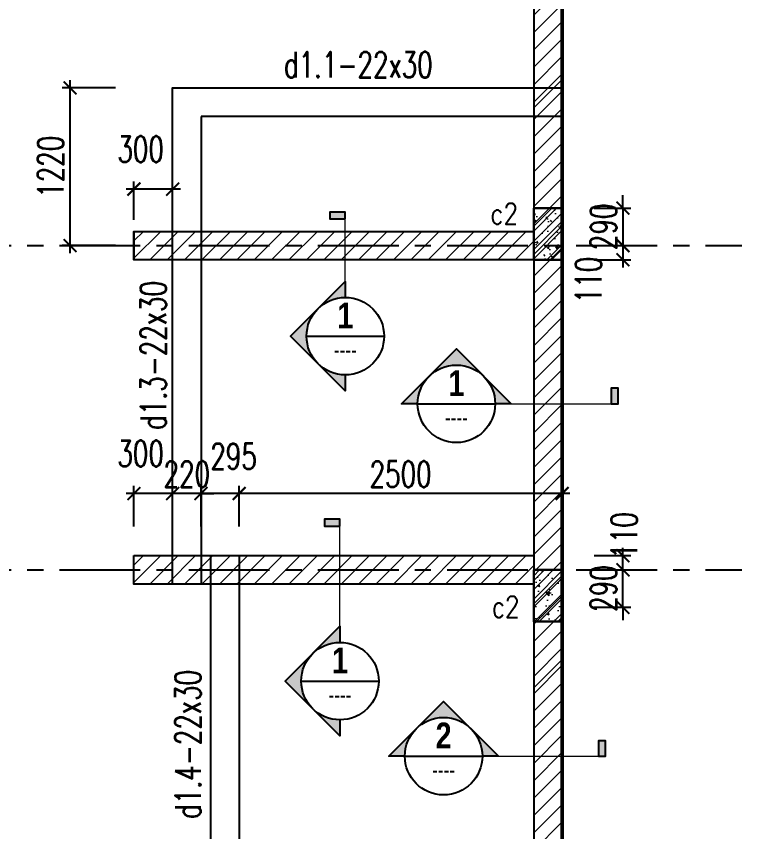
# Model space of a CAD drawing. Header units: millimetres. Extents: x -529861 to -223882, y -171969 to 61504.
# Drawn here: x -524246 to -518631, y 12006 to 18318 of the extents above; entities that cross this region are included whole.
import ezdxf
from ezdxf.enums import TextEntityAlignment as Align

# ---------------------------------------------------------------- set-up
doc = ezdxf.new("R2010")
doc.units = ezdxf.units.MM
doc.header["$LTSCALE"] = 5000
for name, pattern in [('CENTER', [2, 1.25, -0.25, 0.25, -0.25]), ('Dash', [6, 3, -3]), ('HIDDEN', [0.375, 0.25, -0.125])]:
    doc.linetypes.add(name, pattern=pattern)
doc.layers.get('Defpoints').update_dxf_attribs({"color": 143})
for name, color, linetype, lineweight in [('06- General text', 2, 'Continuous', 25), ('07- Hidden', 8, 'HIDDEN', 15), ('08- Note', 6, 'Continuous', 25), ('A-DETL-2', 1, 'Dash', 50), ('KC-COT-HATCH', 13, 'Continuous', 15), ('KC-COT-NETCAT', 2, 'Continuous', 30), ('S-Concrete', 4, 'Continuous', 25), ('S-dims', 8, 'Continuous', 18), ('S-hatch', 8, 'Continuous', 5), ('s-nomal', 32, 'Continuous', 25), ('S-text', 2, 'Continuous', 20)]:
    doc.layers.add(name, color=color, linetype=linetype, lineweight=lineweight)
for name, color, linetype in [('KC ICC-COTVACH', 3, 'Continuous'), ('KCS_AXIS', 18, 'CENTER'), ('KCS_BORDER', 3, 'Continuous')]:
    doc.layers.add(name, color=color, linetype=linetype)
doc.styles.add('Brief text', font='')
doc.styles.add('General text 1', font='')
doc.styles.add('s-text', font='vnsimli.shx', dxfattribs={"width": 0.7})
doc.styles.add('vnsimpli', font='vnsimli.shx', dxfattribs={"width": 0.65})
doc.styles.get('Brief text').set_extended_font_data('.VnHelvetInsH', bold=True)
doc.styles.get('General text 1').set_extended_font_data('.VnAvantH')
doc.dimstyles.new('1-100s', dxfattribs={"dimtxt": 200, "dimasz": 100, "dimexe": 60, "dimexo": 0, "dimgap": 50, "dimtad": 1, "dimdec": 0, "dimzin": 0, "dimdsep": 46, "dimtxsty": 's-text', "dimblk1": 'ARCHTICK', "dimblk2": 'ARCHTICK', "dimsah": 1, "dimcen": 80, "dimdle": 60, "dimclrd": 9, "dimclre": 9, "dimclrt": 2, "dimadec": 0, "dimazin": 0, "dimtfac": 0.0001, "dimtdec": 0, "dimtix": 1, "dimtmove": 1, "dimatfit": 3, "dimldrblk": 'ARCHTICK', "dimfxl": 200, "dimtolj": 1, "dimtzin": 0, "dimarcsym": 0})
pattern_1 = [(45, (173487.349945524, 123130.5743308549), (-2245.064030267288, 2245.064030267288), [])]
pattern_2 = [(45, (173487.349945524, 123130.5743308549), (-67.35192090801866, 67.35192090801866), [])]

# ---------------------------------------------------------------- blocks, each defined once
blk = doc.blocks.new('2-LUOI TRUC')
at = {"layer": 'KCS_AXIS', "ltscale": 0.1}
for p, q in [((-23605.34346586291, -46766.54382074761), (-23605.34346586291, -33447.5459575562)), ((-31495.34346586291, -39177.5459575562), (-22215.34346586291, -39177.5459575562)), ((-31495.34346586291, -41687.54595751593), (-22215.34346586291, -41687.54595751593))]:
    blk.add_line(p, q, dxfattribs=at)
blk = doc.blocks.new('*U935')
at = {"layer": 'KC-COT-HATCH'}
h = blk.add_hatch(dxfattribs=at)
h.set_pattern_fill('CHAU-02', color=256, scale=30, pattern_type=2)
h.set_pattern_definition([(49.99999999999999, (-758.4432547455838, -466.9000352710326), (215.178054780226, -18.82564049477853), [22.5, -247.5]), (355, (-758.4432547455838, -466.9000352710326), (-41.6254000839, 225.6576401100035), [18, -198]), (100.4514, (-740.5117507455836, -468.4688372710326), (173.5528145142065, 206.8318626182861), [19.122057, -210.3426336]), (46.18420000000001, (-758.4432547455838, -406.9000352710326), (320.1723145876933, -49.65570429870542), [33.75, -371.25]), (96.6356, (-731.7622312455837, -411.0380273710326), (280.398811664611, 292.2353612701325), [28.6830864, -315.5139]), (351.1842, (-758.4432547455838, -406.9000352710326), (280.3985835400882, 292.2355802775974), [27, -297]), (21, (-728.4432547455838, -421.9000352710326), (179.0721156355385, -120.7856671996016), [22.5, -247.5]), (226, (-728.4432547455838, -421.9000352710326), (201.5646367418057, -109.6619427481773), [17.99999999999997, -197.9999999999998]), (71.4514, (-713.5205848455837, -431.9655170710327), (252.066788574447, 96.75914901298572), [19.122057, -210.3426336]), (67.5, (-758.4432547455838, -466.9000352710326), (-46.77485499136161, 88.31233855207942), [0, -195.6, 0, -201, 0, -198.75]), (4.500000000000006, (-758.4432547455838, -466.9000352710326), (85.00527716362008, 114.0309565615238), [0, -114.6, 0, -191.1, 0, -75.75]), (327.5, (-825.3432547455836, -466.9000352710326), (160.1467308517227, -6.766461520313927), [0, -75, 0, -234, 0, -310.5]), (317.5, (-855.3432547455836, -466.9000352710326), (174.9558508027159, 30.03149469969532), [0, -97.5, 0, -155.4, 0, -220.5]), (315, (-758.4432547455838, -466.9000352710326), (90.15611460128481, 90.15611460128481), []), (315, (-758.4432547455838, -430.1500352710326), (90.15611460128481, 90.15611460128481), [])])
h.paths.add_polyline_path([(-110.0000000000002, 200.0000000000001), (-110.0000000000002, -199.9999999999999), (109.9999999999998, -199.9999999999999), (109.9999999999998, 200.0000000000001)])
at = {"layer": 'KC-COT-NETCAT'}
blk.add_lwpolyline([(-110.0000000000002, -199.9999999999999), (109.9999999999998, -199.9999999999999), (109.9999999999998, 200.0000000000001), (-110.0000000000002, 200.0000000000001)], close=True, dxfattribs=at)
blk = doc.blocks.new('2-MBC')
at = {"layer": 'KC ICC-COTVACH', "xscale": -1, "rotation": 180}
for p in [(6279.999999999825, 6939.999999973821), (6279.999999999825, 4139.999999922031)]:
    blk.add_blockref('*U935', p, dxfattribs=at)
at = {"layer": 'KCS_AXIS'}
blk.add_blockref('2-LUOI TRUC', (29995.34346586291, 46027.5459575562), dxfattribs=at)
blk = doc.blocks.new('MB giang tuong lka1')
at = {"layer": 'S-hatch', "linetype": 'ByBlock', "ltscale": 1500}
h = blk.add_hatch(dxfattribs=at)
h.set_pattern_fill('ANSI31', color=256, scale=1000)
h.set_pattern_definition(pattern_1)
h.paths.add_polyline_path([(220, -220), (6280.000000000058, -220), (6280.000000000058, -11080), (220, -11080)], flags=16)
h.paths.add_polyline_path([(0, 0), (6500.000000000058, 0), (6500.000000000058, -11300), (0, -11300)])
h = blk.add_hatch(dxfattribs=at)
h.set_pattern_fill('ANSI31', color=256, scale=1000)
h.set_pattern_definition(pattern_1)
h.paths.add_polyline_path([(220, -220), (6280.000000000058, -220), (6280.000000000058, -11080), (220, -11080)], flags=16)
h.paths.add_polyline_path([(0, 0), (6500.000000000058, 0), (6500.000000000058, -11300), (0, -11300)])
h = blk.add_hatch(dxfattribs=at)
h.set_pattern_fill('ANSI31', color=256, scale=30)
h.set_pattern_definition(pattern_2)
h.paths.add_polyline_path([(220, -220), (6280.000000000058, -220), (6280.000000000058, -11080), (220, -11080)], flags=16)
h.paths.add_polyline_path([(0, 0), (6500.000000000058, 0), (6500.000000000058, -11300), (0, -11300)])
h = blk.add_hatch(dxfattribs=at)
h.set_pattern_fill('ANSI31', color=256, scale=30)
h.set_pattern_definition(pattern_2)
h.paths.add_polyline_path([(3184.999999999796, -4230.000000000029), (6279.999999999796, -4230.000000000029), (6279.999999999796, -4450.000000000029), (3184.999999999796, -4450.000000000029)])
h = blk.add_hatch(dxfattribs=at)
h.set_pattern_fill('ANSI31', color=256, scale=30)
h.set_pattern_definition([(45, (173487.349945524, 120620.5743308549), (-67.35192090801866, 67.35192090801866), [])])
h.paths.add_polyline_path([(3184.999999999796, -6740.000000000015), (6279.999999999825, -6740), (6279.999999999825, -6960), (3184.999999999796, -6960.000000000015)])
at = {"layer": 'S-Concrete'}
for points in [[(3484.999999999796, -3340.000000000029), (3484.999999999796, -3120.000000000029), (6499.999999999825, -3120.000000000029), (6499.999999999825, -3340.000000000029), (3704.999999999796, -3340.000000000029)], [(3704.999999999796, -3340.000000000029), (3704.999999999796, -6960), (3484.999999999796, -6960), (3484.999999999796, -3340.000000000029)], [(3779.663092774164, -9280.00000000003), (3779.663092774164, -6740), (3999.663092774164, -6740), (3999.663092774164, -9280.00000000003)]]:
    blk.add_lwpolyline(points, dxfattribs=at)
at = {"layer": 's-nomal'}
for points in [[(0, 0), (6500.000000000058, 0), (6500.000000000058, -11300), (0, -11300)], [(220, -220), (6280.000000000058, -220), (6280.000000000058, -11080), (220, -11080)]]:
    blk.add_lwpolyline(points, close=True, dxfattribs=at)
at = {"layer": 's-nomal', "linetype": 'ByBlock', "ltscale": 1500}
blk.add_lwpolyline([(3184.999999999796, -4230.000000000029), (6279.999999999796, -4230.000000000029), (6279.999999999796, -4450.000000000029), (3184.999999999796, -4450.000000000029), (3184.999999999796, -4230.000000000029), (3184.999999999796, -4450.000000000029)], dxfattribs=at)
blk.add_lwpolyline([(3184.999999999796, -6739.999999999985), (6279.999999999825, -6740), (6279.999999999825, -6960), (3184.999999999796, -6959.999999999985)], close=True, dxfattribs=at)
blk = doc.blocks.new('_ArchTick')
at = {"color": 0, "linetype": 'ByBlock', "const_width": 0.15}
blk.add_lwpolyline([(-0.5, -0.5), (0.5, 0.5)], dxfattribs=at)
blk = doc.blocks.new('*D1579')
at = {"layer": 'Defpoints', "color": 0, "linetype": 'ByBlock', "ltscale": 1500, "transparency": 16777216}
for p in [(-519772.0854736246, 16833.15548842035), (-519772.0854736246, 16543.15548844651), (-519550.4057214663, 16543.15548844651)]:
    blk.add_point(p, dxfattribs=at)
at = {"layer": 'S-dims', "color": 9, "linetype": 'ByBlock', "lineweight": -2, "ltscale": 1500, "transparency": 16777216}
for p, q in [((-519550.4057214663, 16833.15548842035), (-519550.4057214663, 16933.15548842035)), ((-519772.0854736246, 16833.15548842035), (-519490.4057214663, 16833.15548842035)), ((-519550.4057214663, 16833.15548842035), (-519550.4057214663, 16543.15548844651)), ((-519772.0854736246, 16543.15548844651), (-519490.4057214663, 16543.15548844651)), ((-519550.4057214663, 16543.15548844651), (-519550.4057214663, 16443.15548844651))]:
    blk.add_line(p, q, dxfattribs=at)
at = {"layer": 'S-dims', "color": 9, "linetype": 'ByBlock', "lineweight": -2, "ltscale": 1500, "transparency": 16777216, "xscale": 100, "yscale": 100, "zscale": 100}
for p, rotation in [((-519550.4057214663, 16833.15548842035), 270), ((-519550.4057214663, 16543.15548844651), 90)]:
    blk.add_blockref('_ArchTick', p, dxfattribs=dict(at, rotation=rotation))
at = {"layer": 'S-dims', "color": 2, "linetype": 'ByBlock', "ltscale": 1500, "transparency": 16777216, "insert": (-519700.4057214662, 16688.15548843358), "char_height": 200, "attachment_point": 5, "rotation": 90, "style": 's-text'}
blk.add_mtext('\\A1;290', dxfattribs=at)
blk = doc.blocks.new('*D1580')
at = {"layer": 'Defpoints', "color": 0, "linetype": 'ByBlock', "ltscale": 1500, "transparency": 16777216}
for p in [(-519772.0854736246, 16543.15548844651), (-519772.0854736246, 16433.15548842034), (-519550.4057214662, 16433.15548842034)]:
    blk.add_point(p, dxfattribs=at)
at = {"layer": 'S-dims', "color": 9, "linetype": 'ByBlock', "lineweight": -2, "ltscale": 1500, "transparency": 16777216}
for p, q in [((-519550.4057214662, 16603.15548844651), (-519550.4057214662, 16373.15548842034)), ((-519772.0854736246, 16543.15548844651), (-519490.4057214662, 16543.15548844651)), ((-519772.0854736246, 16433.15548842034), (-519490.4057214662, 16433.15548842034))]:
    blk.add_line(p, q, dxfattribs=at)
at = {"layer": 'S-dims', "color": 9, "linetype": 'ByBlock', "lineweight": -2, "ltscale": 1500, "transparency": 16777216, "xscale": 100, "yscale": 100, "zscale": 100}
for p, rotation in [((-519550.4057214662, 16543.15548844651), 90), ((-519550.4057214662, 16433.15548842034), 270)]:
    blk.add_blockref('_ArchTick', p, dxfattribs=dict(at, rotation=rotation))
at = {"layer": 'S-dims', "color": 2, "linetype": 'ByBlock', "ltscale": 1500, "transparency": 16777216, "insert": (-519817.2930312793, 16276.87797506741), "char_height": 200, "attachment_point": 5, "rotation": 90, "style": 's-text'}
blk.add_mtext('\\A1;110', dxfattribs=at)
blk = doc.blocks.new('*D1581')
at = {"layer": 'Defpoints', "color": 0, "linetype": 'ByBlock', "ltscale": 1500, "transparency": 16777216}
for p in [(-519772.0854736246, 14033.15548848677), (-519550.4057214661, 14033.15548848677), (-519772.0854736246, 13743.15548851293)]:
    blk.add_point(p, dxfattribs=at)
at = {"layer": 'S-dims', "color": 9, "linetype": 'ByBlock', "lineweight": -2, "ltscale": 1500, "transparency": 16777216}
for p, q in [((-519550.4057214661, 14033.15548848677), (-519550.4057214661, 14133.15548848677)), ((-519772.0854736246, 14033.15548848677), (-519490.4057214661, 14033.15548848677)), ((-519550.4057214661, 13743.15548851293), (-519550.4057214661, 14033.15548848677)), ((-519772.0854736246, 13743.15548851293), (-519490.4057214661, 13743.15548851293)), ((-519550.4057214661, 13743.15548851293), (-519550.4057214661, 13643.15548851293))]:
    blk.add_line(p, q, dxfattribs=at)
at = {"layer": 'S-dims', "color": 9, "linetype": 'ByBlock', "lineweight": -2, "ltscale": 1500, "transparency": 16777216, "xscale": 100, "yscale": 100, "zscale": 100}
for p, rotation in [((-519550.4057214661, 14033.15548848677), 270), ((-519550.4057214661, 13743.15548851293), 90)]:
    blk.add_blockref('_ArchTick', p, dxfattribs=dict(at, rotation=rotation))
at = {"layer": 'S-dims', "color": 2, "linetype": 'ByBlock', "ltscale": 1500, "transparency": 16777216, "insert": (-519700.4057214659, 13888.15548849999), "char_height": 200, "attachment_point": 5, "rotation": 90, "style": 's-text'}
blk.add_mtext('\\A1;290', dxfattribs=at)
blk = doc.blocks.new('*D1582')
at = {"layer": 'Defpoints', "color": 0, "linetype": 'ByBlock', "ltscale": 1500, "transparency": 16777216}
for p in [(-519772.0854736246, 14143.15548851294), (-519550.4057214658, 14143.15548851294), (-519772.0854736246, 14033.15548848677)]:
    blk.add_point(p, dxfattribs=at)
at = {"layer": 'S-dims', "color": 9, "linetype": 'ByBlock', "lineweight": -2, "ltscale": 1500, "transparency": 16777216}
for p, q in [((-519550.4057214658, 13973.15548848677), (-519550.4057214658, 14203.15548851294)), ((-519772.0854736246, 14143.15548851294), (-519490.4057214658, 14143.15548851294)), ((-519772.0854736246, 14033.15548848677), (-519490.4057214658, 14033.15548848677))]:
    blk.add_line(p, q, dxfattribs=at)
at = {"layer": 'S-dims', "color": 9, "linetype": 'ByBlock', "lineweight": -2, "ltscale": 1500, "transparency": 16777216, "xscale": 100, "yscale": 100, "zscale": 100}
for p, rotation in [((-519550.4057214658, 14143.15548851294), 90), ((-519550.4057214658, 14033.15548848677), 270)]:
    blk.add_blockref('_ArchTick', p, dxfattribs=dict(at, rotation=rotation))
at = {"layer": 'S-dims', "color": 2, "linetype": 'ByBlock', "ltscale": 1500, "transparency": 16777216, "insert": (-519541.1611784903, 14299.43300186586), "char_height": 200, "attachment_point": 5, "rotation": 90, "style": 's-text'}
blk.add_mtext('\\A1;110', dxfattribs=at)
blk = doc.blocks.new('*U940')
at = {"layer": '08- Note'}
blk.add_hatch(color=256, dxfattribs=at).paths.add_polyline_path([(2.18382657318289e-10, 18.14592796940617), (2.183888063835554e-10, 19.219552261185), (-2.399999999813037, 19.21955226118503), (-2.399999999813044, 18.14592796940617)])
h = blk.add_hatch(color=256, dxfattribs=at)
h.paths.add_polyline_path([(-8.485281374021273, -2.295988136800585e-10), (-4.24264068688788, -4.242640687343714, -0.1989123673796904), (-5.999999999780815, -2.220102405836579e-10, -0.1989123673796165), (-4.24264068690602, 4.242640686905501)])
h.paths.add_polyline_path([(2.546099180613115e-10, -8.485281374467494), (2.492950817193429e-10, -6.000000000217371, -0.1989123673800045), (-4.24264068688788, -4.242640687344283)])
h.paths.add_polyline_path([(-4.24264068690602, 4.242640686905501, -0.1989123673800453), (2.236421633674459e-10, 5.999999999799005), (2.171904586482613e-10, 8.48528137404799)])
at = {"ltscale": 500}
blk.add_line((2.183130928492458e-10, 5.999999999803553), (2.18388806383557e-10, 19.219552261185), dxfattribs=at)
at = {"layer": '08- Note'}
blk.add_line((-6.000000000021828, 0), (6.000000000021828, 0), dxfattribs=at)
blk.add_lwpolyline([(2.18382657318289e-10, 18.14592796940617), (2.183888063835554e-10, 19.219552261185), (-2.399999999813037, 19.21955226118503), (-2.399999999813044, 18.14592796940617)], close=True, dxfattribs=at)
blk.add_lwpolyline([(2.492950817193429e-10, -6.000000000217371), (2.546099180613115e-10, -8.485281374466926), (-8.48528137402241, -2.295988136800587e-10), (2.183273270254777e-10, 8.485281374048558), (2.236421633674459e-10, 5.999999999799005)], dxfattribs=at)
blk.add_circle((0, 0), 6.000000000008123, dxfattribs=at)
at = {"layer": '06- General text', "style": 'Brief text', "width": 0.8}
blk.add_attdef('VIEW-NUMBER', text='', height=4, dxfattribs=at).set_placement((0, 0), align=Align.BOTTOM_CENTER)
at = {"layer": '06- General text', "style": 'General text 1', "width": 0.8}
blk.add_attdef('SHEET-NUMBER', text='', height=2.5, dxfattribs=at).set_placement((0, -0.8735977943960904), align=Align.TOP_CENTER)
blk = doc.blocks.new('*U941')
at = {"layer": '08- Note'}
blk.add_hatch(color=256, dxfattribs=at).paths.add_polyline_path([(2.184160651352826e-10, 23.97891921335241), (2.18422214200549e-10, 25.05254350513124), (-2.399999999813003, 25.05254350513126), (-2.39999999981301, 23.9789192133524)])
h = blk.add_hatch(color=256, dxfattribs=at)
h.paths.add_polyline_path([(-8.485281374021273, -2.295988136800585e-10), (-4.24264068688788, -4.242640687343714, -0.1989123673796904), (-5.999999999780815, -2.220102405836579e-10, -0.1989123673796165), (-4.24264068690602, 4.242640686905501)])
h.paths.add_polyline_path([(2.546099180613115e-10, -8.485281374467494), (2.492950817193429e-10, -6.000000000217371, -0.1989123673800045), (-4.24264068688788, -4.242640687344283)])
h.paths.add_polyline_path([(-4.24264068690602, 4.242640686905501, -0.1989123673800453), (2.236421633674459e-10, 5.999999999799005), (2.171904586482613e-10, 8.48528137404799)])
at = {"ltscale": 500}
blk.add_line((2.183130928492458e-10, 5.999999999803553), (2.184222142005506e-10, 25.05254350513124), dxfattribs=at)
at = {"layer": '08- Note'}
blk.add_line((-6.000000000021828, 0), (6.000000000021828, 0), dxfattribs=at)
blk.add_lwpolyline([(2.184160651352826e-10, 23.97891921335241), (2.18422214200549e-10, 25.05254350513124), (-2.399999999813003, 25.05254350513126), (-2.39999999981301, 23.9789192133524)], close=True, dxfattribs=at)
blk.add_lwpolyline([(2.492950817193429e-10, -6.000000000217371), (2.546099180613115e-10, -8.485281374466926), (-8.48528137402241, -2.295988136800587e-10), (2.183273270254777e-10, 8.485281374048558), (2.236421633674459e-10, 5.999999999799005)], dxfattribs=at)
blk.add_circle((0, 0), 6.000000000008123, dxfattribs=at)
at = {"layer": '06- General text', "style": 'Brief text', "width": 0.8}
blk.add_attdef('VIEW-NUMBER', text='', height=4, dxfattribs=at).set_placement((0, 0), align=Align.BOTTOM_CENTER)
at = {"layer": '06- General text', "style": 'General text 1', "width": 0.8}
blk.add_attdef('SHEET-NUMBER', text='', height=2.5, dxfattribs=at).set_placement((0, -0.8735977943960904), align=Align.TOP_CENTER)
blk = doc.blocks.new('*U947')
at = {"layer": '08- Note'}
h = blk.add_hatch(color=256, dxfattribs=at)
h.paths.add_polyline_path([(7.656031923859189e-10, 8.485281374021273), (-4.242640686627834, 4.242640687167202, -0.1989123673796904), (6.095685653141761e-10, 5.999999999780815, -0.1989123673796165), (4.242640687621381, 4.242640686626697)])
h.paths.add_polyline_path([(-8.485281374030937, 3.040346311544249e-10), (-5.999999999780814, 1.457262673276138e-10, -0.1989123673800045), (-4.242640686628403, 4.242640687167202)])
h.paths.add_polyline_path([(4.242640687621381, 4.242640686626697, -0.1989123673800453), (6.000000000235563, -6.18663512250606e-10), (8.485281374484547, -7.75835007700126e-10)])
blk.add_hatch(color=256, dxfattribs=at).paths.add_polyline_path([(23.97891921378897, -1.797113567462106e-09), (25.0525435055678, -1.867803802530631e-09), (25.05254350572583, 2.399999998163622), (23.97891921394697, 2.399999998234313)])
at = {"ltscale": 500}
blk.add_line((6.00000000024011, -6.133344417327052e-10), (25.0525435055678, -1.867803802530633e-09), dxfattribs=at)
at = {"layer": '08- Note'}
blk.add_line((-6.000000000021828, 0), (6.000000000021828, 0), dxfattribs=at)
blk.add_lwpolyline([(-5.999999999780814, 1.457262673276138e-10), (-8.485281374030368, 3.040346311543875e-10), (7.656031923859936e-10, 8.48528137402241), (8.485281374485115, -7.769718760773798e-10), (6.000000000235563, -6.18663512250606e-10)], dxfattribs=at)
blk.add_lwpolyline([(23.97891921378897, -1.797113567462106e-09), (25.0525435055678, -1.867803802530631e-09), (25.05254350572583, 2.399999998163622), (23.97891921394697, 2.399999998234313)], close=True, dxfattribs=at)
blk.add_circle((0, 0), 6.000000000008123, dxfattribs=at)
at = {"layer": '06- General text', "style": 'Brief text', "width": 0.8}
blk.add_attdef('VIEW-NUMBER', text='', height=4, dxfattribs=at).set_placement((0, 0), align=Align.BOTTOM_CENTER)
at = {"layer": '06- General text', "style": 'General text 1', "width": 0.8}
blk.add_attdef('SHEET-NUMBER', text='', height=2.5, dxfattribs=at).set_placement((0, -0.8735977943960904), align=Align.TOP_CENTER)
blk = doc.blocks.new('*D1587')
at = {"layer": 'Defpoints', "color": 0, "linetype": 'ByBlock', "ltscale": 1500, "transparency": 16777216}
for p in [(-523830.1605216294, 17763.15548836588), (-523478.4338187225, 17763.15548836588), (-523478.4338187225, 16543.15548844653)]:
    blk.add_point(p, dxfattribs=at)
at = {"layer": 'S-dims', "color": 9, "linetype": 'ByBlock', "lineweight": -2, "ltscale": 1500, "transparency": 16777216}
for p, q in [((-523830.1605216294, 16483.15548844653), (-523830.1605216294, 17823.15548836588)), ((-523478.4338187225, 17763.15548836588), (-523890.1605216294, 17763.15548836588)), ((-523478.4338187225, 16543.15548844653), (-523890.1605216294, 16543.15548844653))]:
    blk.add_line(p, q, dxfattribs=at)
at = {"layer": 'S-dims', "color": 9, "linetype": 'ByBlock', "lineweight": -2, "ltscale": 1500, "transparency": 16777216, "xscale": 100, "yscale": 100, "zscale": 100}
for p, rotation in [((-523830.1605216294, 17763.15548836588), 90), ((-523830.1605216294, 16543.15548844653), 270)]:
    blk.add_blockref('_ArchTick', p, dxfattribs=dict(at, rotation=rotation))
at = {"layer": 'S-dims', "color": 2, "linetype": 'ByBlock', "ltscale": 1500, "transparency": 16777216, "insert": (-523980.1605216293, 17153.15548840635), "char_height": 200, "attachment_point": 5, "rotation": 90, "style": 's-text'}
blk.add_mtext('\\A1;1220', dxfattribs=at)
blk = doc.blocks.new('*D1589')
at = {"layer": 'Defpoints', "color": 0, "linetype": 'ByBlock', "ltscale": 1500, "transparency": 16777216}
for p in [(-522521.3463744904, 14623.8714926319), (-522521.3463744904, 14367.49651780474), (-520021.0094672645, 14367.49651780474)]:
    blk.add_point(p, dxfattribs=at)
at = {"layer": 'S-dims', "color": 9, "linetype": 'ByBlock', "lineweight": -2, "ltscale": 1500, "transparency": 16777216}
for p, q in [((-522521.3463744904, 14367.49651780474), (-522521.3463744904, 14683.8714926319)), ((-520021.0094672645, 14367.49651780474), (-520021.0094672645, 14683.8714926319)), ((-519961.0094672645, 14623.8714926319), (-522581.3463744904, 14623.8714926319))]:
    blk.add_line(p, q, dxfattribs=at)
at = {"layer": 'S-dims', "color": 9, "linetype": 'ByBlock', "lineweight": -2, "ltscale": 1500, "transparency": 16777216, "xscale": 100, "yscale": 100, "zscale": 100, "rotation": 180}
blk.add_blockref('_ArchTick', (-522521.3463744904, 14623.8714926319), dxfattribs=at)
at = {"layer": 'S-dims', "color": 9, "linetype": 'ByBlock', "lineweight": -2, "ltscale": 1500, "transparency": 16777216, "xscale": 100, "yscale": 100, "zscale": 100}
blk.add_blockref('_ArchTick', (-520021.0094672645, 14623.8714926319), dxfattribs=at)
at = {"layer": 'S-dims', "color": 2, "linetype": 'ByBlock', "ltscale": 1500, "transparency": 16777216, "insert": (-521271.1779208774, 14773.8714926319), "char_height": 200, "attachment_point": 5, "style": 's-text'}
blk.add_mtext('\\A1;2500', dxfattribs=at)
blk = doc.blocks.new('*D1590')
at = {"layer": 'Defpoints', "color": 0, "linetype": 'ByBlock', "ltscale": 1500, "transparency": 16777216}
for p in [(-522816.0094672647, 14623.8714926319), (-522816.0094672647, 14367.49651780474), (-522521.3463744904, 14367.49651780474)]:
    blk.add_point(p, dxfattribs=at)
at = {"layer": 'S-dims', "color": 9, "linetype": 'ByBlock', "lineweight": -2, "ltscale": 1500, "transparency": 16777216}
for p, q in [((-522816.0094672647, 14367.49651780474), (-522816.0094672647, 14683.8714926319)), ((-522521.3463744904, 14367.49651780474), (-522521.3463744904, 14683.8714926319)), ((-522461.3463744904, 14623.8714926319), (-522876.0094672647, 14623.8714926319))]:
    blk.add_line(p, q, dxfattribs=at)
at = {"layer": 'S-dims', "color": 9, "linetype": 'ByBlock', "lineweight": -2, "ltscale": 1500, "transparency": 16777216, "xscale": 100, "yscale": 100, "zscale": 100, "rotation": 180}
blk.add_blockref('_ArchTick', (-522816.0094672647, 14623.8714926319), dxfattribs=at)
at = {"layer": 'S-dims', "color": 9, "linetype": 'ByBlock', "lineweight": -2, "ltscale": 1500, "transparency": 16777216, "xscale": 100, "yscale": 100, "zscale": 100}
blk.add_blockref('_ArchTick', (-522521.3463744904, 14623.8714926319), dxfattribs=at)
at = {"layer": 'S-dims', "color": 2, "linetype": 'ByBlock', "ltscale": 1500, "transparency": 16777216, "insert": (-522563.9938087409, 14911.91410054563), "char_height": 200, "attachment_point": 5, "style": 's-text'}
blk.add_mtext('\\A1;295', dxfattribs=at)
blk = doc.blocks.new('*D1591')
at = {"layer": 'Defpoints', "color": 0, "linetype": 'ByBlock', "ltscale": 1500, "transparency": 16777216}
for p in [(-523036.0094672647, 14623.8714926319), (-523036.0094672647, 14367.49651780474), (-522816.0094672647, 14367.49651780474)]:
    blk.add_point(p, dxfattribs=at)
at = {"layer": 'S-dims', "color": 9, "linetype": 'ByBlock', "lineweight": -2, "ltscale": 1500, "transparency": 16777216}
for p, q in [((-523036.0094672647, 14367.49651780474), (-523036.0094672647, 14683.8714926319)), ((-522816.0094672647, 14367.49651780474), (-522816.0094672647, 14683.8714926319)), ((-523036.0094672647, 14623.8714926319), (-523136.0094672647, 14623.8714926319)), ((-522816.0094672647, 14623.8714926319), (-523036.0094672647, 14623.8714926319)), ((-522816.0094672647, 14623.8714926319), (-522716.0094672647, 14623.8714926319))]:
    blk.add_line(p, q, dxfattribs=at)
at = {"layer": 'S-dims', "color": 9, "linetype": 'ByBlock', "lineweight": -2, "ltscale": 1500, "transparency": 16777216, "xscale": 100, "yscale": 100, "zscale": 100}
blk.add_blockref('_ArchTick', (-523036.0094672647, 14623.8714926319), dxfattribs=at)
at = {"layer": 'S-dims', "color": 9, "linetype": 'ByBlock', "lineweight": -2, "ltscale": 1500, "transparency": 16777216, "xscale": 100, "yscale": 100, "zscale": 100, "rotation": 180}
blk.add_blockref('_ArchTick', (-522816.0094672647, 14623.8714926319), dxfattribs=at)
at = {"layer": 'S-dims', "color": 2, "linetype": 'ByBlock', "ltscale": 1500, "transparency": 16777216, "insert": (-522926.0094672647, 14773.8714926319), "char_height": 200, "attachment_point": 5, "style": 's-text'}
blk.add_mtext('\\A1;220', dxfattribs=at)
blk = doc.blocks.new('*D1594')
at = {"layer": 'Defpoints', "color": 0, "linetype": 'ByBlock', "ltscale": 1500, "transparency": 16777216}
for p in [(-523336.0094672647, 14623.8714926319), (-523336.0094672647, 14367.49651780474), (-523036.0094672647, 14367.49651780474)]:
    blk.add_point(p, dxfattribs=at)
at = {"layer": 'S-dims', "color": 9, "linetype": 'ByBlock', "lineweight": -2, "ltscale": 1500, "transparency": 16777216}
for p, q in [((-523336.0094672647, 14367.49651780474), (-523336.0094672647, 14683.8714926319)), ((-523036.0094672647, 14367.49651780474), (-523036.0094672647, 14683.8714926319)), ((-522976.0094672647, 14623.8714926319), (-523396.0094672647, 14623.8714926319))]:
    blk.add_line(p, q, dxfattribs=at)
at = {"layer": 'S-dims', "color": 9, "linetype": 'ByBlock', "lineweight": -2, "ltscale": 1500, "transparency": 16777216, "xscale": 100, "yscale": 100, "zscale": 100, "rotation": 180}
blk.add_blockref('_ArchTick', (-523336.0094672647, 14623.8714926319), dxfattribs=at)
at = {"layer": 'S-dims', "color": 9, "linetype": 'ByBlock', "lineweight": -2, "ltscale": 1500, "transparency": 16777216, "xscale": 100, "yscale": 100, "zscale": 100}
blk.add_blockref('_ArchTick', (-523036.0094672647, 14623.8714926319), dxfattribs=at)
at = {"layer": 'S-dims', "color": 2, "linetype": 'ByBlock', "ltscale": 1500, "transparency": 16777216, "insert": (-523283.6819903845, 14933.17231118579), "char_height": 200, "attachment_point": 5, "style": 's-text'}
blk.add_mtext('\\A1;300', dxfattribs=at)
blk = doc.blocks.new('*D1595')
at = {"layer": 'Defpoints', "color": 0, "linetype": 'ByBlock', "ltscale": 1500, "transparency": 16777216}
for p in [(-523336.0094672647, 16980.20890943478), (-523336.0094672647, 16741.70765384268), (-523036.0094672647, 16741.70765384268)]:
    blk.add_point(p, dxfattribs=at)
at = {"layer": 'S-dims', "color": 9, "linetype": 'ByBlock', "lineweight": -2, "ltscale": 1500, "transparency": 16777216}
for p, q in [((-522976.0094672647, 16980.20890943478), (-523396.0094672647, 16980.20890943478)), ((-523336.0094672647, 16741.70765384268), (-523336.0094672647, 17040.20890943478)), ((-523036.0094672647, 16741.70765384268), (-523036.0094672647, 17040.20890943478))]:
    blk.add_line(p, q, dxfattribs=at)
at = {"layer": 'S-dims', "color": 9, "linetype": 'ByBlock', "lineweight": -2, "ltscale": 1500, "transparency": 16777216, "xscale": 100, "yscale": 100, "zscale": 100, "rotation": 180}
blk.add_blockref('_ArchTick', (-523336.0094672647, 16980.20890943478), dxfattribs=at)
at = {"layer": 'S-dims', "color": 9, "linetype": 'ByBlock', "lineweight": -2, "ltscale": 1500, "transparency": 16777216, "xscale": 100, "yscale": 100, "zscale": 100}
blk.add_blockref('_ArchTick', (-523036.0094672647, 16980.20890943478), dxfattribs=at)
at = {"layer": 'S-dims', "color": 2, "linetype": 'ByBlock', "ltscale": 1500, "transparency": 16777216, "insert": (-523283.6819903845, 17289.50972798868), "char_height": 200, "attachment_point": 5, "style": 's-text'}
blk.add_mtext('\\A1;300', dxfattribs=at)
blk = doc.blocks.new('*U958')
at = {"layer": '08- Note'}
h = blk.add_hatch(color=256, dxfattribs=at)
h.paths.add_polyline_path([(7.656031923859189e-10, 8.485281374021273), (-4.242640686627834, 4.242640687167202, -0.1989123673796904), (6.095685653141761e-10, 5.999999999780815, -0.1989123673796165), (4.242640687621381, 4.242640686626697)])
h.paths.add_polyline_path([(-8.485281374030937, 3.040346311544249e-10), (-5.999999999780814, 1.457262673276138e-10, -0.1989123673800045), (-4.242640686628403, 4.242640687167202)])
h.paths.add_polyline_path([(4.242640687621381, 4.242640686626697, -0.1989123673800453), (6.000000000235563, -6.18663512250606e-10), (8.485281374484547, -7.75835007700126e-10)])
blk.add_hatch(color=256, dxfattribs=at).paths.add_polyline_path([(23.97891921378897, -1.797113567462106e-09), (25.0525435055678, -1.867803802530631e-09), (25.05254350572583, 2.399999998163622), (23.97891921394697, 2.399999998234313)])
at = {"ltscale": 500}
blk.add_line((6.00000000024011, -6.133344417327052e-10), (25.0525435055678, -1.867803802530633e-09), dxfattribs=at)
at = {"layer": '08- Note'}
blk.add_line((-6.000000000021828, 0), (6.000000000021828, 0), dxfattribs=at)
blk.add_lwpolyline([(-5.999999999780814, 1.457262673276138e-10), (-8.485281374030368, 3.040346311543875e-10), (7.656031923859936e-10, 8.48528137402241), (8.485281374485115, -7.769718760773798e-10), (6.000000000235563, -6.18663512250606e-10)], dxfattribs=at)
blk.add_lwpolyline([(23.97891921378897, -1.797113567462106e-09), (25.0525435055678, -1.867803802530631e-09), (25.05254350572583, 2.399999998163622), (23.97891921394697, 2.399999998234313)], close=True, dxfattribs=at)
blk.add_circle((0, 0), 6.000000000008123, dxfattribs=at)
at = {"layer": '06- General text', "style": 'Brief text', "width": 0.8}
blk.add_attdef('VIEW-NUMBER', text='', height=4, dxfattribs=at).set_placement((0, 0), align=Align.BOTTOM_CENTER)
at = {"layer": '06- General text', "style": 'General text 1', "width": 0.8}
blk.add_attdef('SHEET-NUMBER', text='', height=2.5, dxfattribs=at).set_placement((0, -0.8735977943960904), align=Align.TOP_CENTER)

msp = doc.modelspace()

# ---------------------------------------------------------------- linework, layer by layer
at = {"layer": 'A-DETL-2'}
msp.add_line((-520021.0094672642, 23383.15548848681), (-520021.0094672642, 9583.155488486836), dxfattribs=at)

# ---------------------------------------------------------------- block references
at = {"layer": '07- Hidden', "xscale": 50, "yscale": 50, "zscale": 50}
for name, p, values in [('*U940', (-521699.146125143, 15841.8479319403), {'VIEW-NUMBER': '1', 'SHEET-NUMBER': '----'}), ('*U958', (-520839.3215497417, 15318.43775814807), {'VIEW-NUMBER': '1', 'SHEET-NUMBER': '----'}), ('*U941', (-521740.6036714785, 13171.86791758189), {'VIEW-NUMBER': '1', 'SHEET-NUMBER': '----'}), ('*U947', (-520938.4528305167, 12590.68768696443), {'VIEW-NUMBER': '2', 'SHEET-NUMBER': '----'})]:
    msp.add_blockref(name, p, dxfattribs=at).add_auto_attribs(values)
at = {"layer": 'KCS_BORDER', "ltscale": 1500}
msp.add_blockref('2-MBC', (-526411.0094672644, 9693.155488446522), dxfattribs=at)
at = {"layer": 'S-Concrete'}
msp.add_blockref('MB giang tuong lka1', (-526521.0094672644, 20883.1554883659), dxfattribs=at)

# ---------------------------------------------------------------- texts
at = {"layer": 'S-text', "style": 'vnsimpli', "width": 0.7}
msp.add_text('d1.1-22x30', height=200, dxfattribs=at).set_placement((-522174.8886327228, 17843.21055034814))
at = {"layer": 'S-text', "style": 's-text', "width": 0.8}
for p in [(-520469.2074459174, 16707.69604992911, 7.522345590145895e-07), (-520457.5172224147, 13664.88708389422, 7.522345590145895e-07)]:
    msp.add_text('c2', height=165, dxfattribs=at).set_placement(p, align=Align.CENTER)
at = {"layer": 'S-text', "style": 'vnsimpli', "width": 0.7}
for s, p in [('d1.3-22x30', (-523085.8276944435, 15116.95522724714)), ('d1.4-22x30', (-522817.5712166768, 12106.12004753696))]:
    msp.add_text(s, height=200, rotation=90, dxfattribs=at).set_placement(p)

# ---------------------------------------------------------------- dimensions: what is measured, and where the dimension line sits
at = {"layer": 'S-dims', "linetype": 'ByBlock', "ltscale": 1500}
for base, p1, p2, angle, picture, middle in [((-523830.1605216294, 17763.15548836588), (-523478.4338187223, 16543.15548844652), (-523478.4338187223, 17763.15548836588), 90, '*D1587', (-523980.1605216293, 17153.15548840635)), ((-519550.4057214663, 16543.15548844651), (-519772.0854736244, 16833.15548842034), (-519772.0854736244, 16543.15548844651), 90, '*D1579', (-519700.4057214662, 16688.15548843358)), ((-519550.4057214661, 14033.15548848677), (-519772.0854736244, 13743.15548851292), (-519772.0854736244, 14033.15548848676), 270, '*D1581', (-519700.4057214659, 13888.15548849999))]:
    dim = msp.add_linear_dim(base=base, p1=p1, p2=p2, angle=angle, dimstyle='1-100s', dxfattribs=at)
    dim.commit()
    dim.dimension.update_dxf_attribs({"geometry": picture, "text_midpoint": middle})
for base, p1, p2, picture, middle in [((-523336.0094672647, 16980.20890943478), (-523036.0094672647, 16741.70765384268), (-523336.0094672647, 16741.70765384268), '*D1595', (-523283.6819903845, 17139.50972798868)), ((-523336.0094672647, 14623.8714926319), (-523036.0094672647, 14367.49651780474), (-523336.0094672647, 14367.49651780474), '*D1594', (-523283.6819903845, 14783.17231118579)), ((-522816.0094672647, 14623.8714926319), (-522521.3463744904, 14367.49651780474), (-522816.0094672647, 14367.49651780474), '*D1590', (-522563.9938087409, 14761.91410054563))]:
    dim = msp.add_linear_dim(base=base, p1=p1, p2=p2, dimstyle='1-100s', dxfattribs=at)
    dim.commit()
    dim.dimension.update_dxf_attribs({"geometry": picture, "text_midpoint": middle, "dimtype": 160})
for base, p1, p2, angle, picture, middle in [((-519550.4057214662, 16433.15548842034), (-519772.0854736244, 16543.15548844651), (-519772.0854736244, 16433.15548842033), 90, '*D1580', (-519667.2930312793, 16276.87797506741)), ((-519550.4057214658, 14143.15548851294), (-519772.0854736244, 14033.15548848676), (-519772.0854736244, 14143.15548851294), 270, '*D1582', (-519391.1611784903, 14299.43300186586))]:
    dim = msp.add_linear_dim(base=base, p1=p1, p2=p2, angle=angle, dimstyle='1-100s', dxfattribs=at)
    dim.commit()
    dim.dimension.update_dxf_attribs({"geometry": picture, "text_midpoint": middle, "dimtype": 160})
for base, p1, p2, picture, middle in [((-523036.0094672647, 14623.8714926319), (-522816.0094672647, 14367.49651780474), (-523036.0094672647, 14367.49651780474), '*D1591', (-522926.0094672647, 14773.8714926319)), ((-522521.3463744904, 14623.8714926319), (-520021.0094672645, 14367.49651780474), (-522521.3463744904, 14367.49651780474), '*D1589', (-521271.1779208774, 14773.8714926319))]:
    dim = msp.add_linear_dim(base=base, p1=p1, p2=p2, dimstyle='1-100s', dxfattribs=at)
    dim.commit()
    dim.dimension.update_dxf_attribs({"geometry": picture, "text_midpoint": middle})

doc.saveas('drawing.dxf')
